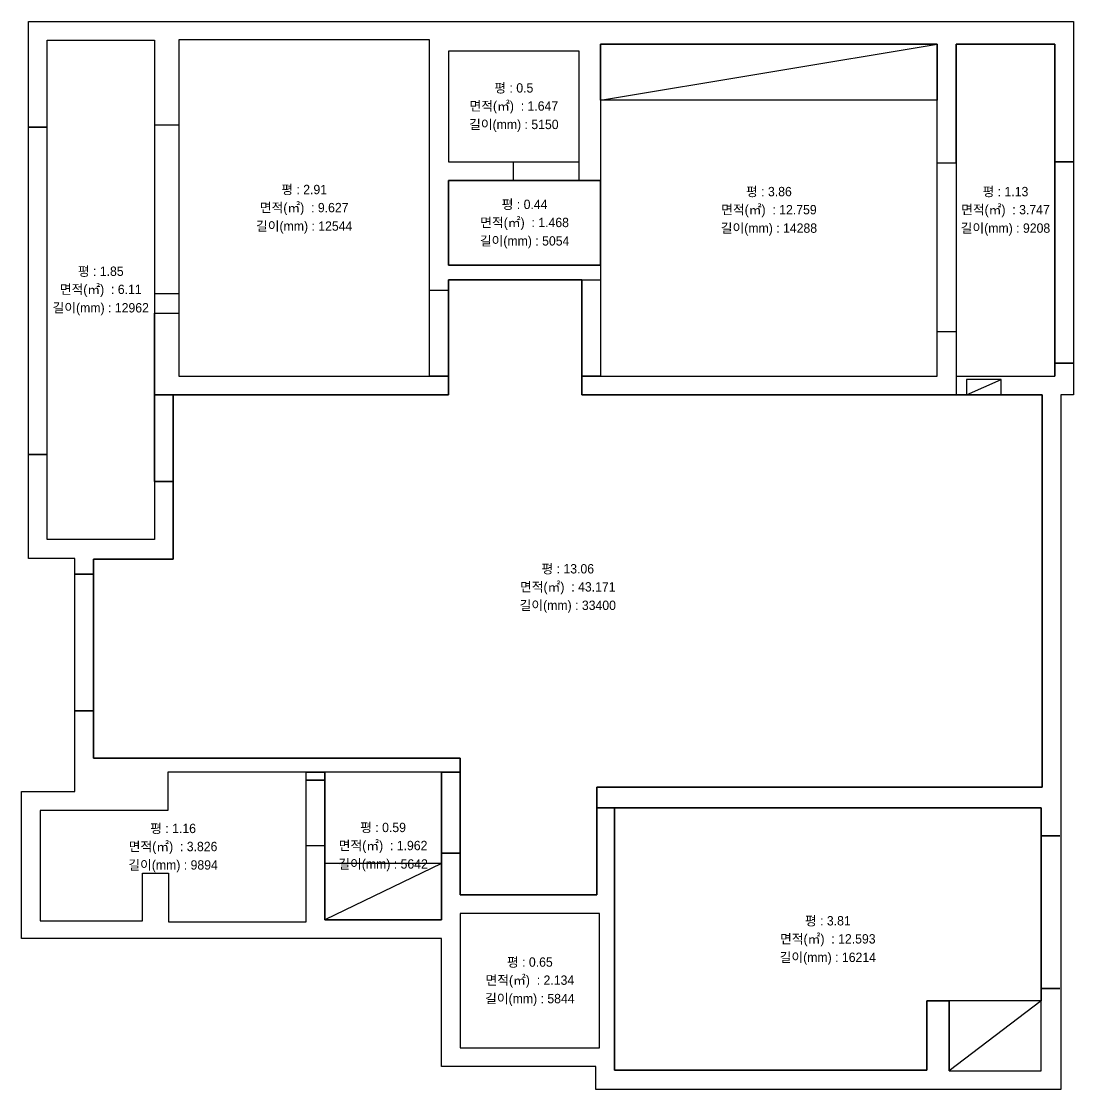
# Model space of a CAD drawing. Header units: millimetres. Extents: x 389217 to 432717, y 56032 to 85056.
# Drawn here: x 394204 to 405441, y 73645 to 85056 of the extents above; entities that cross this region are included whole.
import ezdxf
from ezdxf.enums import TextEntityAlignment as Align

# ---------------------------------------------------------------- set-up
doc = ezdxf.new("R2010")
doc.units = ezdxf.units.MM
doc.header["$LTSCALE"] = 60
doc.layers.add('04-WIN', color=4, linetype='Continuous')
doc.styles.add('코레일둥고', font='Korail_Round_Gothic_Medium.ttf')

msp = doc.modelspace()

# ---------------------------------------------------------------- linework, layer by layer
for p, q in [((400388.7, 84212.7), (403984.7, 84812.7)), ((395883.7, 83946.7), (395623.7, 83946.7)), ((403984.7, 83544.7), (404184.7, 83544.7)), ((400188.7, 83354.7), (400388.7, 83354.7)), ((400188.7, 82449.7), (400388.7, 82449.7)), ((400188.7, 82294.7), (400388.7, 82294.7)), ((395883.7, 82146.7), (395623.7, 82146.7)), ((403984.7, 81744.7), (404184.7, 81744.7)), ((404184.7, 81264.7), (405240.7, 81264.7)), ((397243.7, 76949.7), (397243.7, 77034.7)), ((398688.7, 77034.7), (397443.7, 77034.7)), ((397443.7, 76249.7), (397243.7, 76249.7)), ((398688.7, 76058.7), (397443.7, 75458.7)), ((405092.7, 74594.7), (404112.7, 73844.7))]:
    msp.add_line(p, q)
for points in [[(394278.7, 85055.7), (405440.7, 85055.7), (405440.7, 81064.7), (405303.7, 81064.7), (405303.7, 73644.7), (400338.7, 73644.7), (400338.7, 73892.7), (398688.7, 73892.7), (398688.7, 75258.7), (394203.7, 75258.7), (394203.7, 76827.7), (394773.7, 76827.7), (394773.7, 79319.7), (394278.7, 79319.7)], [(395883.7, 81264.7), (398563.7, 81264.7), (398563.7, 84856.7), (395883.7, 84856.7)], [(400388.7, 81264.7), (403984.7, 81264.7), (403984.7, 84812.7), (400388.7, 84812.7)], [(403984.7, 84212.7), (400388.7, 84212.7), (400388.7, 84812.7), (403984.7, 84812.7)], [(398766.7, 83554.7), (400158.7, 83554.7), (400158.7, 84737.7), (398766.7, 84737.7)], [(398888.7, 74092.7), (400378.7, 74092.7), (400378.7, 75524.7), (398888.7, 75524.7)], [(404112.7, 73844.7), (405092.7, 73844.7), (405092.7, 74594.7), (404112.7, 74594.7)]]:
    msp.add_lwpolyline(points, close=True)
for points in [[(395623.7, 80139.7), (395623.7, 79519.7), (394478.7, 79519.7), (394478.7, 80429.7), (394278.7, 80429.7), (394478.7, 80429.7), (394478.7, 83925.7), (394278.7, 83925.7), (394478.7, 83925.7), (394478.7, 84855.7), (395623.7, 84855.7), (395623.7, 80139.7), (395623.7, 81064.7), (395823.7, 81064.7), (395623.7, 81064.7), (395623.7, 80139.7), (395623.7, 81939.7), (395883.7, 81939.7)], [(404184.7, 83544.7), (404184.7, 84812.7), (405240.7, 84812.7), (405240.7, 83554.7), (405440.7, 83554.7), (405240.7, 83554.7), (405240.7, 81404.7), (405440.7, 81404.7), (405240.7, 81404.7), (405240.7, 81264.7)], [(400388.7, 82449.7), (398766.7, 82449.7), (398766.7, 83354.7), (400388.7, 83354.7), (400158.7, 83354.7), (400158.7, 83554.7)], [(399458.7, 83354.7), (399458.7, 83554.7)], [(399458.7, 83354.7), (398858.7, 83354.7)], [(398888.7, 75724.7), (400348.7, 75724.7), (400348.7, 76654.7), (400538.7, 76654.7), (400348.7, 76654.7), (400348.7, 76874.7), (405103.7, 76874.7), (405103.7, 81064.7), (400188.7, 81064.7), (400188.7, 81264.7), (400388.7, 81264.7), (400188.7, 81264.7), (400188.7, 82294.7), (398763.7, 82294.7), (398763.7, 82184.7)], [(398563.7, 82184.7), (398763.7, 82184.7), (398763.7, 81264.7), (398563.7, 81264.7), (398763.7, 81264.7), (398763.7, 81064.7), (395823.7, 81064.7), (395823.7, 80139.7), (395623.7, 80139.7), (395823.7, 80139.7), (395823.7, 79309.7), (394973.7, 79309.7), (394973.7, 77184.7), (398888.7, 77184.7), (398888.7, 77034.7), (398688.7, 77034.7), (398888.7, 77034.7), (398888.7, 76169.7), (398688.7, 76169.7), (398888.7, 76169.7), (398888.7, 75724.7)], [(404184.7, 81744.7), (404184.7, 81064.7)], [(405103.7, 81064.7), (404667.7, 81064.7), (404667.7, 81229.7), (404297.7, 81229.7), (404297.7, 81064.7), (404667.7, 81229.7)], [(394973.7, 77184.7), (394973.7, 77689.7), (394773.7, 77689.7), (394973.7, 77689.7), (394973.7, 79149.7), (394773.7, 79149.7), (394973.7, 79149.7)], [(397243.7, 77034.7), (395768.7, 77034.7), (395768.7, 76627.7), (394403.7, 76627.7), (394403.7, 75447.7), (395498.7, 75447.7), (395498.7, 75957.7), (395773.7, 75957.7), (395773.7, 75437.7), (397243.7, 75437.7), (397243.7, 76249.7)], [(397443.7, 76058.7), (397443.7, 76949.7), (397243.7, 76949.7), (397443.7, 76949.7), (397443.7, 77034.7), (397243.7, 77034.7), (397443.7, 77034.7)], [(398688.7, 77034.7), (398688.7, 76058.7), (397443.7, 76058.7)], [(400538.7, 76654.7), (405092.7, 76654.7), (405092.7, 76354.7), (405292.7, 76354.7), (405092.7, 76354.7), (405092.7, 74724.7), (405292.7, 74724.7), (405092.7, 74724.7), (405092.7, 74594.7), (403872.7, 74594.7), (404112.7, 74594.7), (404112.7, 73844.7), (404112.7, 74594.7), (403872.7, 74594.7), (403872.7, 73851.7), (400538.7, 73851.7), (400538.7, 76654.7)], [(398688.7, 76058.7), (398688.7, 75458.7), (397443.7, 75458.7), (397443.7, 76058.7)]]:
    msp.add_lwpolyline(points)
at = {"layer": '04-WIN'}
for points in [[(395623.7, 79519.7), (394478.7, 79519.7), (394478.7, 84855.7), (395623.7, 84855.7)], [(398563.7, 84856.7), (395883.7, 84856.7), (395883.7, 81264.7), (398563.7, 81264.7)], [(403984.7, 84812.7), (400388.7, 84812.7), (400388.7, 81264.7), (403984.7, 81264.7)], [(404184.7, 81264.7), (405240.7, 81264.7), (405240.7, 84812.7), (404184.7, 84812.7)], [(398766.7, 83554.7), (400158.7, 83554.7), (400158.7, 84737.7), (398766.7, 84737.7)], [(400388.7, 83354.7), (398766.7, 83354.7), (398766.7, 82449.7), (400388.7, 82449.7)], [(398688.7, 77034.7), (397443.7, 77034.7), (397443.7, 75458.7), (398688.7, 75458.7)], [(400378.7, 75524.7), (398888.7, 75524.7), (398888.7, 74092.7), (400378.7, 74092.7)]]:
    msp.add_lwpolyline(points, close=True, dxfattribs=at)
for points in [[(398888.7, 77184.7), (394973.7, 77184.7), (394973.7, 79309.7), (395823.7, 79309.7), (395823.7, 81064.7), (398763.7, 81064.7), (398763.7, 82294.7), (400188.7, 82294.7), (400188.7, 81064.7), (405103.7, 81064.7), (405103.7, 76874.7), (400348.7, 76874.7), (400348.7, 75724.7), (398888.7, 75724.7), (398888.7, 77184.7)], [(397243.7, 77034.7), (395768.7, 77034.7), (395768.7, 76627.7), (394403.7, 76627.7), (394403.7, 75447.7), (395498.7, 75447.7), (395498.7, 75957.7), (395773.7, 75957.7), (395773.7, 75437.7), (397243.7, 75437.7), (397243.7, 77034.7)], [(400538.7, 76654.7), (400538.7, 73851.7), (403872.7, 73851.7), (403872.7, 74594.7), (404112.7, 74594.7), (404112.7, 73844.7), (405092.7, 73844.7), (405092.7, 76654.7), (400538.7, 76654.7)]]:
    msp.add_lwpolyline(points, dxfattribs=at)

# ---------------------------------------------------------------- texts
at = {"layer": '04-WIN', "color": 7, "style": '코레일둥고'}
for s, p in [('평 : 0.5', (399462.7, 84346.2)), ('평 : 2.91', (397223.7, 83260.7)), ('평 : 3.86', (402186.7, 83238.7)), ('평 : 1.13', (404712.7, 83238.7)), ('평 : 0.44', (399577.7, 83102.2)), ('평 : 1.85', (395051.2, 82387.7)), ('평 : 13.06', (400038.7, 79209.7)), ('평 : 1.16', (395823.7, 76436.2)), ('평 : 0.59', (398066.2, 76446.7)), ('평 : 3.81', (402815.7, 75449.7)), ('평 : 0.65', (399633.7, 75008.7))]:
    msp.add_text(s, height=100, dxfattribs=at).set_placement(p, align=Align.MIDDLE)
at = {"layer": '04-WIN', "style": '코레일둥고'}
for s, p in [('면적(㎡)  : 1.647', (399462.7, 84146.2)), ('길이(mm) : 5150', (399462.7, 83946.2)), ('면적(㎡)  : 9.627', (397223.7, 83060.7)), ('면적(㎡)  : 12.759', (402186.7, 83038.7)), ('면적(㎡)  : 3.747', (404712.7, 83038.7)), ('면적(㎡)  : 1.468', (399577.7, 82902.2)), ('길이(mm) : 12544', (397223.7, 82860.7)), ('길이(mm) : 14288', (402186.7, 82838.7)), ('길이(mm) : 9208', (404712.7, 82838.7)), ('길이(mm) : 5054', (399577.7, 82702.2)), ('면적(㎡)  : 6.11', (395051.2, 82187.7)), ('길이(mm) : 12962', (395051.2, 81987.7)), ('면적(㎡)  : 43.171', (400038.7, 79009.7)), ('길이(mm) : 33400', (400038.7, 78809.7)), ('면적(㎡)  : 3.826', (395823.7, 76236.2)), ('면적(㎡)  : 1.962', (398066.2, 76246.7)), ('길이(mm) : 5642', (398066.2, 76046.7)), ('길이(mm) : 9894', (395823.7, 76036.2)), ('면적(㎡)  : 12.593', (402815.7, 75249.7)), ('길이(mm) : 16214', (402815.7, 75049.7)), ('면적(㎡)  : 2.134', (399633.7, 74808.7)), ('길이(mm) : 5844', (399633.7, 74608.7))]:
    msp.add_text(s, height=100, dxfattribs=at).set_placement(p, align=Align.MIDDLE)

doc.saveas('drawing.dxf')
